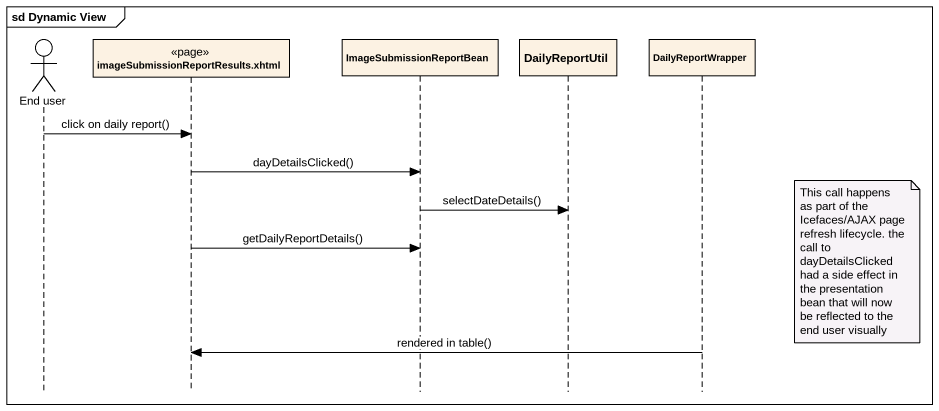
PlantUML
@startuml
mainframe sd Dynamic View
hide footbox
actor "End user" as End_user
participant "imageSubmissionReportResults.xhtml" as imageSubmissionReportResults <<page>>
participant ImageSubmissionReportBean
participant DailyReportUtil
participant DailyReportWrapper

End_user -> imageSubmissionReportResults : click on daily report()
imageSubmissionReportResults -> ImageSubmissionReportBean : dayDetailsClicked()
ImageSubmissionReportBean -> DailyReportUtil : selectDateDetails()
imageSubmissionReportResults -> ImageSubmissionReportBean : getDailyReportDetails()
note right of DailyReportWrapper : This call happens as part of the Icefaces/AJAX page refresh lifecycle. the call to dayDetailsClicked had a side effect in the presentation bean that will now be reflected to the end user visually
DailyReportWrapper -> imageSubmissionReportResults : rendered in table()
@enduml
